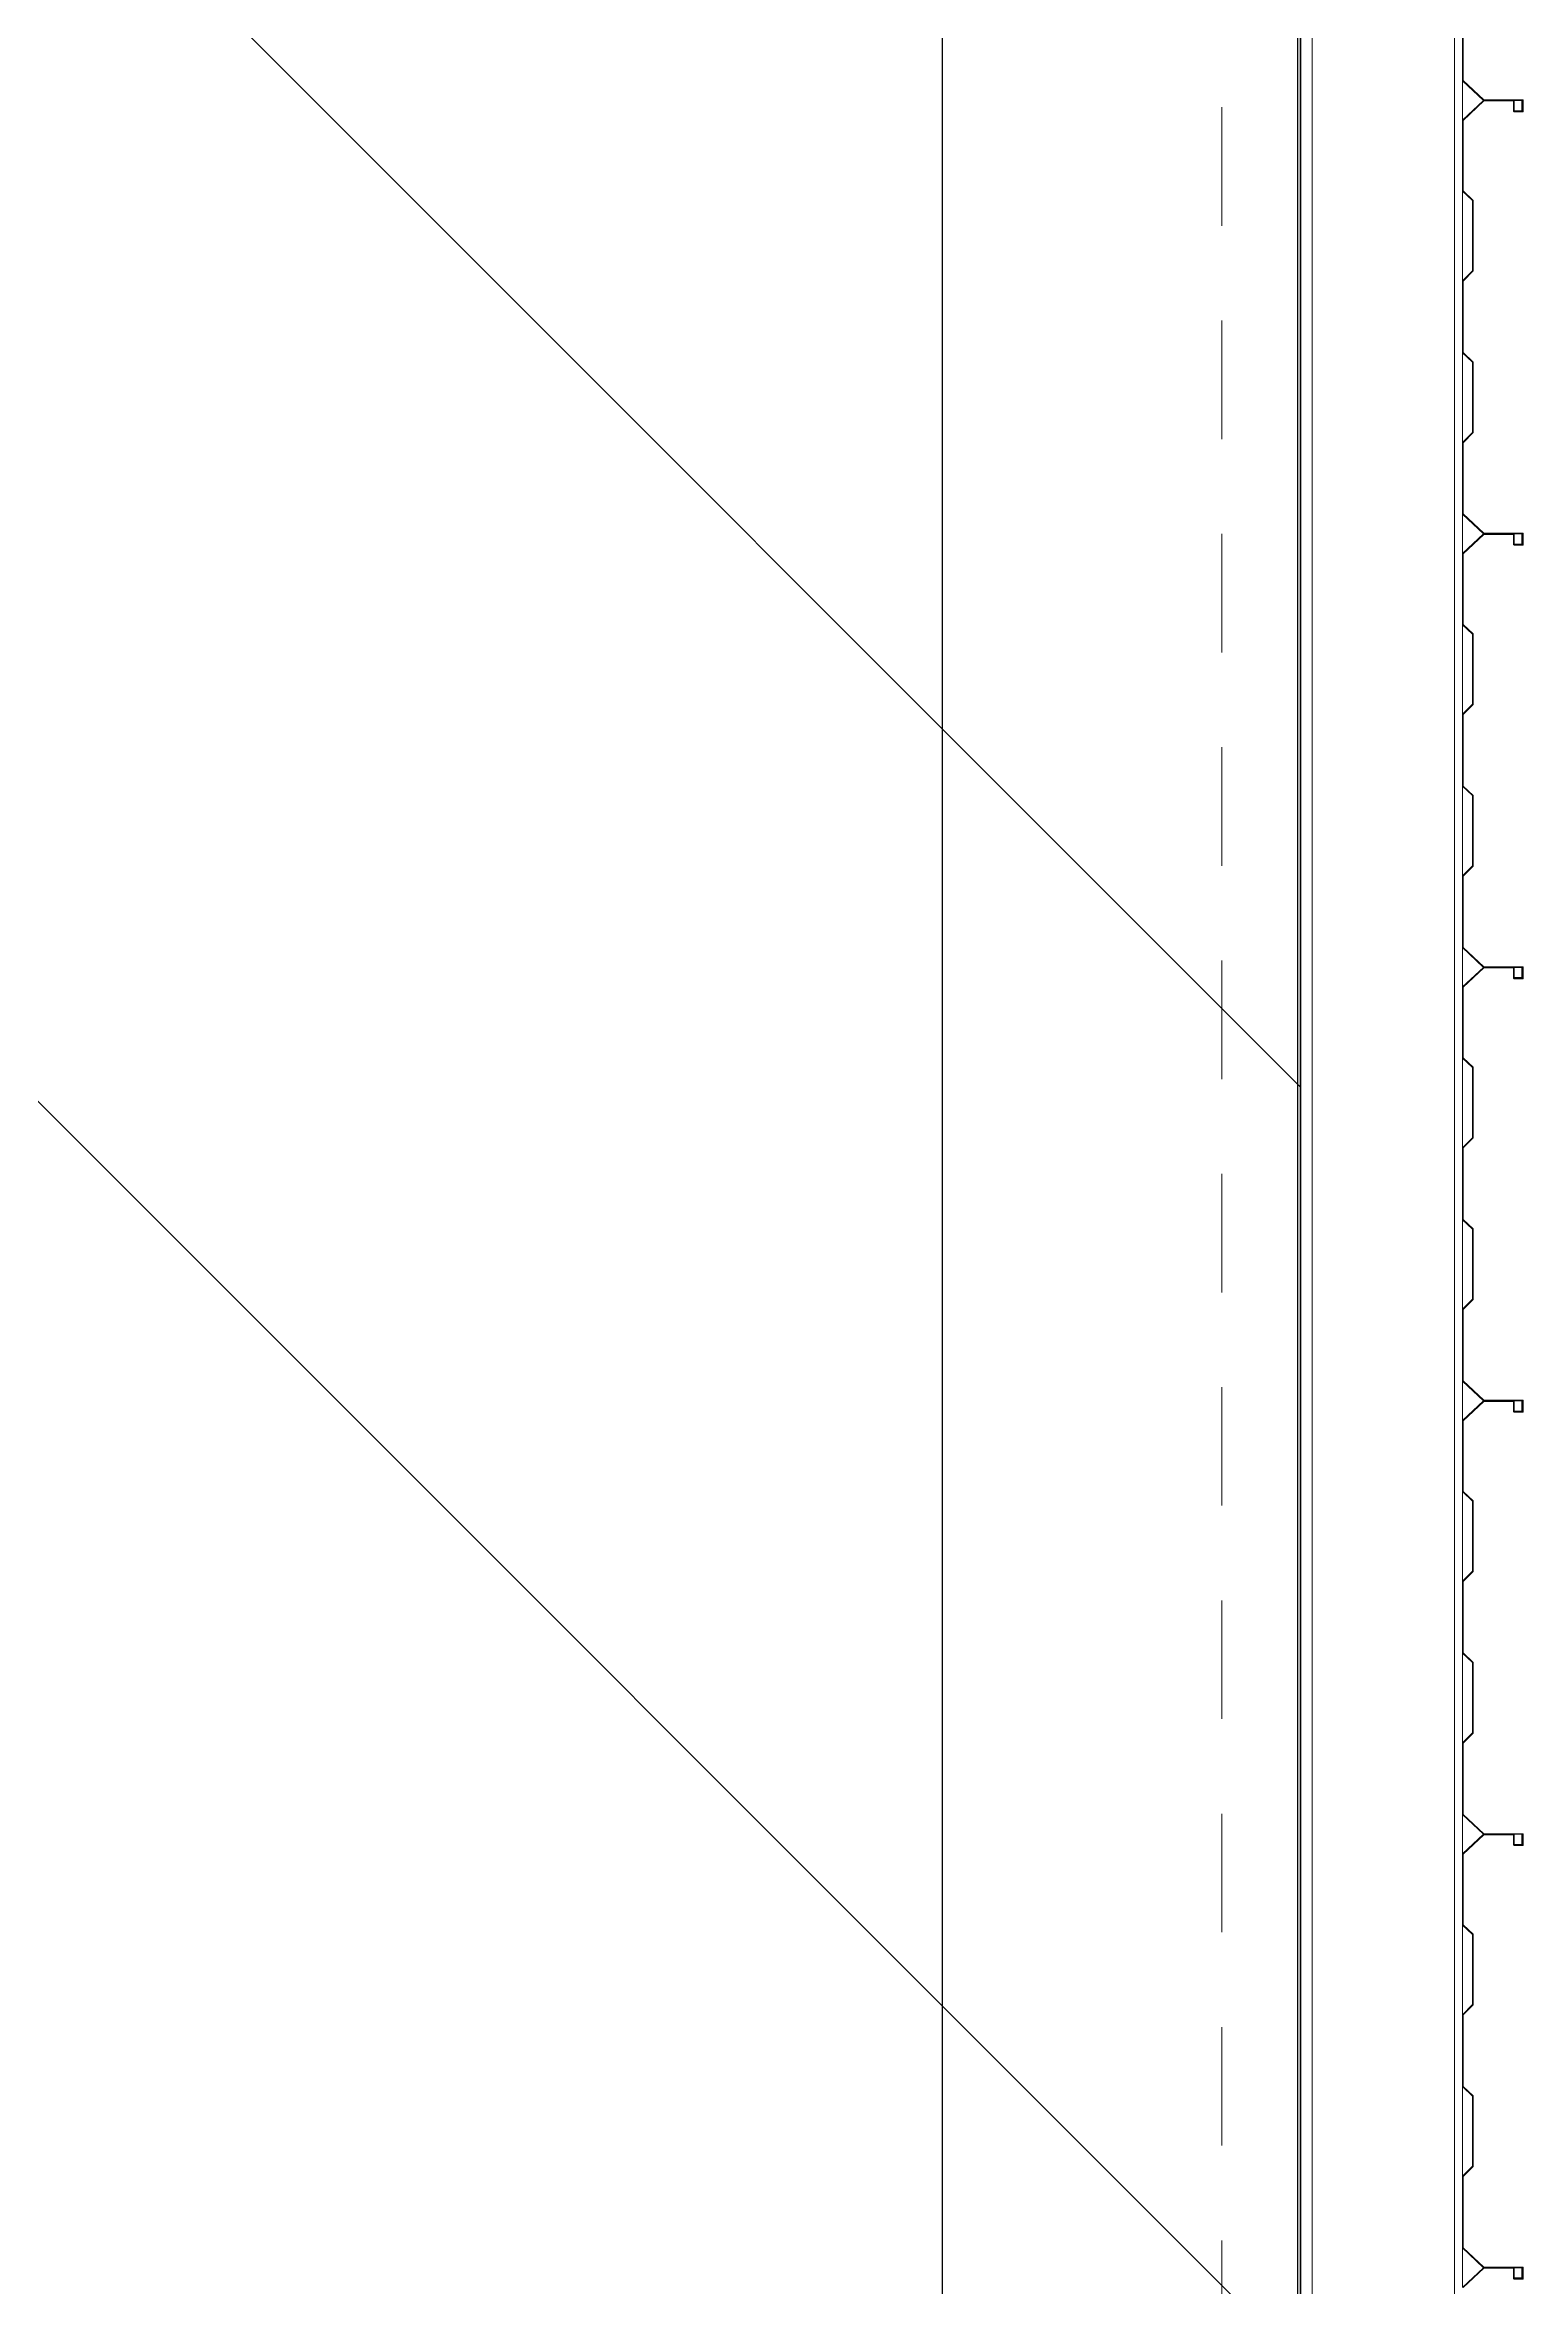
# Model space of a CAD drawing. Header units: metres. Extents: x 1.9 to 30.6, y -0.8 to 18.8.
# Drawn here: x 25.771 to 27.331, y 1.274 to 3.639 of the extents above; entities that cross this region are included whole.
import ezdxf

# ---------------------------------------------------------------- set-up
doc = ezdxf.new("R2010")
doc.units = ezdxf.units.M
doc.linetypes.add('Dash dot', pattern=[1.05, 0.5, -0.25, 0.05, -0.25])
doc.linetypes.add('Hidden', pattern=[0.2, 0.125, -0.075])
for name, color, linetype, lineweight in [('1', 7, 'Continuous', 18), ('A LARGUEROS', 7, 'Continuous', 9), ('A-EJES', 7, 'Continuous', 18), ('A-MURO', 7, 'Continuous', 25), ('A-PISO', 7, 'Continuous', 18), ('G-IMPT', 7, 'Continuous', 18)]:
    doc.layers.add(name, color=color, linetype=linetype, lineweight=lineweight)
doc.layers.add('ATR-ACHURADO', color=9, linetype='Continuous')
doc.layers.add('ATR-AREAS', color=1, linetype='Continuous')
doc.styles.add('Arial', font='arial.ttf', dxfattribs={"height": 2e-05})

# ---------------------------------------------------------------- blocks, each defined once
blk = doc.blocks.new('MontenC-Calibre14-GMI 1 - MONTEN _C_ 10_ CAL14 CON CLIPS A COLUMNA-1581828-N_P_T_')
at = {"layer": 'A LARGUEROS', "linetype": 'Hidden', "lineweight": 5}
for p, q in [((0.3886, 0.127), (0.4643, 0.127)), ((0.4643, 0.127), (0.3886, 0.127)), ((0.4643, 0.127), (0.5058, 0.127)), ((0.5058, 0.127), (0.4643, 0.127)), ((0.5058, 0.127), (0.5809, 0.127)), ((0.5809, 0.127), (0.5058, 0.127)), ((0.5809, 0.127), (0.6754, 0.127)), ((0.6754, 0.127), (0.5809, 0.127)), ((0.6754, 0.127), (0.7513, 0.127)), ((0.7513, 0.127), (0.6754, 0.127)), ((0.7513, 0.127), (0.8458, 0.127)), ((0.8458, 0.127), (0.7513, 0.127)), ((0.8458, 0.127), (0.9215, 0.127)), ((0.9215, 0.127), (0.8458, 0.127)), ((0.9215, 0.127), (0.963, 0.127)), ((0.963, 0.127), (0.9215, 0.127)), ((0.963, 0.127), (1.0381, 0.127)), ((1.0381, 0.127), (0.963, 0.127)), ((1.0381, 0.127), (1.1326, 0.127)), ((1.1326, 0.127), (1.0381, 0.127)), ((1.1326, 0.127), (1.2085, 0.127)), ((1.2085, 0.127), (1.1326, 0.127)), ((1.2085, 0.127), (1.303, 0.127)), ((1.303, 0.127), (1.2085, 0.127)), ((1.303, 0.127), (1.3787, 0.127)), ((1.3787, 0.127), (1.303, 0.127)), ((1.3787, 0.127), (1.4202, 0.127)), ((1.4202, 0.127), (1.3787, 0.127)), ((1.4202, 0.127), (1.4953, 0.127)), ((1.4953, 0.127), (1.4202, 0.127)), ((1.4953, 0.127), (1.5898, 0.127)), ((1.5898, 0.127), (1.4953, 0.127)), ((1.5898, 0.127), (1.6657, 0.127)), ((1.6657, 0.127), (1.5898, 0.127)), ((1.6657, 0.127), (1.7602, 0.127)), ((1.7602, 0.127), (1.6657, 0.127)), ((1.7602, 0.127), (1.8359, 0.127)), ((1.8359, 0.127), (1.7602, 0.127)), ((1.8359, 0.127), (1.8774, 0.127)), ((1.8774, 0.127), (1.8359, 0.127)), ((1.8774, 0.127), (1.9525, 0.127)), ((1.9525, 0.127), (1.8774, 0.127)), ((1.9525, 0.127), (2.047, 0.127)), ((2.047, 0.127), (1.9525, 0.127)), ((2.047, 0.127), (2.1229, 0.127)), ((2.1229, 0.127), (2.047, 0.127)), ((2.1229, 0.127), (2.2174, 0.127)), ((2.2174, 0.127), (2.1229, 0.127)), ((2.2174, 0.127), (2.2931, 0.127)), ((2.2931, 0.127), (2.2174, 0.127)), ((2.2931, 0.127), (2.3346, 0.127)), ((2.3346, 0.127), (2.2931, 0.127)), ((2.3346, 0.127), (2.4097, 0.127)), ((2.4097, 0.127), (2.3346, 0.127)), ((2.4097, 0.127), (2.5042, 0.127)), ((2.5042, 0.127), (2.4097, 0.127)), ((2.5042, 0.127), (2.5801, 0.127)), ((2.5801, 0.127), (2.5042, 0.127)), ((2.5801, 0.127), (2.6746, 0.127)), ((2.6746, 0.127), (2.5801, 0.127)), ((2.6746, 0.127), (2.7503, 0.127)), ((2.7503, 0.127), (2.6746, 0.127)), ((2.7503, 0.127), (2.7914, 0.127)), ((2.7914, 0.127), (2.7503, 0.127)), ((3.9923, -0.127), (-3.8607, -0.127)), ((3.9923, -0.127), (-3.8607, -0.127))]:
    blk.add_line(p, q, dxfattribs=at)
blk = doc.blocks.new('MontenC-Calibre14-GMI 1 - MONTEN _C_ 10_ CAL14 CON CLIPS A COLUMNA-V21-N_P_T_')
at = {"layer": 'A LARGUEROS', "linetype": 'Hidden', "lineweight": 5}
for p, q in [((0.3886, 0.127), (0.4643, 0.127)), ((0.4643, 0.127), (0.3886, 0.127)), ((0.4643, 0.127), (0.5058, 0.127)), ((0.5058, 0.127), (0.4643, 0.127)), ((0.5058, 0.127), (0.5809, 0.127)), ((0.5809, 0.127), (0.5058, 0.127)), ((0.5809, 0.127), (0.6754, 0.127)), ((0.6754, 0.127), (0.5809, 0.127)), ((0.6754, 0.127), (0.7513, 0.127)), ((0.7513, 0.127), (0.6754, 0.127)), ((0.7513, 0.127), (0.8458, 0.127)), ((0.8458, 0.127), (0.7513, 0.127)), ((0.8458, 0.127), (0.9215, 0.127)), ((0.9215, 0.127), (0.8458, 0.127)), ((0.9215, 0.127), (0.963, 0.127)), ((0.963, 0.127), (0.9215, 0.127)), ((0.963, 0.127), (1.0381, 0.127)), ((1.0381, 0.127), (0.963, 0.127)), ((1.0381, 0.127), (1.1326, 0.127)), ((1.1326, 0.127), (1.0381, 0.127)), ((1.1326, 0.127), (1.2085, 0.127)), ((1.2085, 0.127), (1.1326, 0.127)), ((1.2085, 0.127), (1.303, 0.127)), ((1.303, 0.127), (1.2085, 0.127)), ((1.303, 0.127), (1.3787, 0.127)), ((1.3787, 0.127), (1.303, 0.127)), ((1.3787, 0.127), (1.4202, 0.127)), ((1.4202, 0.127), (1.3787, 0.127)), ((1.4202, 0.127), (1.4953, 0.127)), ((1.4953, 0.127), (1.4202, 0.127)), ((1.4953, 0.127), (1.5898, 0.127)), ((1.5898, 0.127), (1.4953, 0.127)), ((1.5898, 0.127), (1.6657, 0.127)), ((1.6657, 0.127), (1.5898, 0.127)), ((1.6657, 0.127), (1.7602, 0.127)), ((1.7602, 0.127), (1.6657, 0.127)), ((1.7602, 0.127), (1.8359, 0.127)), ((1.8359, 0.127), (1.7602, 0.127)), ((1.8359, 0.127), (1.8774, 0.127)), ((1.8774, 0.127), (1.8359, 0.127)), ((1.8774, 0.127), (1.9525, 0.127)), ((1.9525, 0.127), (1.8774, 0.127)), ((1.9525, 0.127), (2.047, 0.127)), ((2.047, 0.127), (1.9525, 0.127)), ((2.047, 0.127), (2.1229, 0.127)), ((2.1229, 0.127), (2.047, 0.127)), ((2.1229, 0.127), (2.2174, 0.127)), ((2.2174, 0.127), (2.1229, 0.127)), ((2.2174, 0.127), (2.2931, 0.127)), ((2.2931, 0.127), (2.2174, 0.127)), ((2.2931, 0.127), (2.3346, 0.127)), ((2.3346, 0.127), (2.2931, 0.127)), ((2.3346, 0.127), (2.4097, 0.127)), ((2.4097, 0.127), (2.3346, 0.127)), ((2.4097, 0.127), (2.5042, 0.127)), ((2.5042, 0.127), (2.4097, 0.127)), ((2.5042, 0.127), (2.5801, 0.127)), ((2.5801, 0.127), (2.5042, 0.127)), ((2.5801, 0.127), (2.6746, 0.127)), ((2.6746, 0.127), (2.5801, 0.127)), ((2.6746, 0.127), (2.7503, 0.127)), ((2.7503, 0.127), (2.6746, 0.127)), ((2.7503, 0.127), (2.7914, 0.127)), ((2.7914, 0.127), (2.7503, 0.127)), ((3.9923, -0.127), (-3.8607, -0.127)), ((3.9923, -0.127), (-3.8607, -0.127))]:
    blk.add_line(p, q, dxfattribs=at)
blk = doc.blocks.new('MontenC-Calibre14-GMI 1 - MONTEN _C_ 10_ CAL14 CON CLIPS A COLUMNA-V22-N_P_T_')
at = {"layer": 'A LARGUEROS', "linetype": 'Hidden', "lineweight": 5}
for p, q in [((0.3886, 0.127), (0.4643, 0.127)), ((0.4643, 0.127), (0.3886, 0.127)), ((0.4643, 0.127), (0.5058, 0.127)), ((0.5058, 0.127), (0.4643, 0.127)), ((0.5058, 0.127), (0.5809, 0.127)), ((0.5809, 0.127), (0.5058, 0.127)), ((0.5809, 0.127), (0.6754, 0.127)), ((0.6754, 0.127), (0.5809, 0.127)), ((0.6754, 0.127), (0.7513, 0.127)), ((0.7513, 0.127), (0.6754, 0.127)), ((0.7513, 0.127), (0.8458, 0.127)), ((0.8458, 0.127), (0.7513, 0.127)), ((0.8458, 0.127), (0.9215, 0.127)), ((0.9215, 0.127), (0.8458, 0.127)), ((0.9215, 0.127), (0.963, 0.127)), ((0.963, 0.127), (0.9215, 0.127)), ((0.963, 0.127), (1.0381, 0.127)), ((1.0381, 0.127), (0.963, 0.127)), ((1.0381, 0.127), (1.1326, 0.127)), ((1.1326, 0.127), (1.0381, 0.127)), ((1.1326, 0.127), (1.2085, 0.127)), ((1.2085, 0.127), (1.1326, 0.127)), ((1.2085, 0.127), (1.303, 0.127)), ((1.303, 0.127), (1.2085, 0.127)), ((1.303, 0.127), (1.3787, 0.127)), ((1.3787, 0.127), (1.303, 0.127)), ((1.3787, 0.127), (1.4202, 0.127)), ((1.4202, 0.127), (1.3787, 0.127)), ((1.4202, 0.127), (1.4953, 0.127)), ((1.4953, 0.127), (1.4202, 0.127)), ((1.4953, 0.127), (1.5898, 0.127)), ((1.5898, 0.127), (1.4953, 0.127)), ((1.5898, 0.127), (1.6657, 0.127)), ((1.6657, 0.127), (1.5898, 0.127)), ((1.6657, 0.127), (1.7602, 0.127)), ((1.7602, 0.127), (1.6657, 0.127)), ((1.7602, 0.127), (1.8359, 0.127)), ((1.8359, 0.127), (1.7602, 0.127)), ((1.8359, 0.127), (1.8774, 0.127)), ((1.8774, 0.127), (1.8359, 0.127)), ((1.8774, 0.127), (1.9525, 0.127)), ((1.9525, 0.127), (1.8774, 0.127)), ((1.9525, 0.127), (2.047, 0.127)), ((2.047, 0.127), (1.9525, 0.127)), ((2.047, 0.127), (2.1229, 0.127)), ((2.1229, 0.127), (2.047, 0.127)), ((2.1229, 0.127), (2.2174, 0.127)), ((2.2174, 0.127), (2.1229, 0.127)), ((2.2174, 0.127), (2.2931, 0.127)), ((2.2931, 0.127), (2.2174, 0.127)), ((2.2931, 0.127), (2.3346, 0.127)), ((2.3346, 0.127), (2.2931, 0.127)), ((2.3346, 0.127), (2.4097, 0.127)), ((2.4097, 0.127), (2.3346, 0.127)), ((2.4097, 0.127), (2.5042, 0.127)), ((2.5042, 0.127), (2.4097, 0.127)), ((2.5042, 0.127), (2.5801, 0.127)), ((2.5801, 0.127), (2.5042, 0.127)), ((2.5801, 0.127), (2.6746, 0.127)), ((2.6746, 0.127), (2.5801, 0.127)), ((2.6746, 0.127), (2.7503, 0.127)), ((2.7503, 0.127), (2.6746, 0.127)), ((2.7503, 0.127), (2.7914, 0.127)), ((2.7914, 0.127), (2.7503, 0.127)), ((3.9923, -0.127), (-3.8607, -0.127)), ((3.9923, -0.127), (-3.8607, -0.127))]:
    blk.add_line(p, q, dxfattribs=at)
blk = doc.blocks.new('MontenC-Calibre14-GMI 1 - MONTEN _C_ 10_ CAL14 CON CLIPS A COLUMNA-V23-N_P_T_')
at = {"layer": 'A LARGUEROS', "linetype": 'Hidden', "lineweight": 5}
for p, q in [((0.3886, 0.127), (0.4643, 0.127)), ((0.4643, 0.127), (0.3886, 0.127)), ((0.4643, 0.127), (0.5058, 0.127)), ((0.5058, 0.127), (0.4643, 0.127)), ((0.5058, 0.127), (0.5809, 0.127)), ((0.5809, 0.127), (0.5058, 0.127)), ((0.5809, 0.127), (0.6754, 0.127)), ((0.6754, 0.127), (0.5809, 0.127)), ((0.6754, 0.127), (0.7513, 0.127)), ((0.7513, 0.127), (0.6754, 0.127)), ((0.7513, 0.127), (0.8458, 0.127)), ((0.8458, 0.127), (0.7513, 0.127)), ((0.8458, 0.127), (0.9215, 0.127)), ((0.9215, 0.127), (0.8458, 0.127)), ((0.9215, 0.127), (0.963, 0.127)), ((0.963, 0.127), (0.9215, 0.127)), ((0.963, 0.127), (1.0381, 0.127)), ((1.0381, 0.127), (0.963, 0.127)), ((1.0381, 0.127), (1.1326, 0.127)), ((1.1326, 0.127), (1.0381, 0.127)), ((1.1326, 0.127), (1.2085, 0.127)), ((1.2085, 0.127), (1.1326, 0.127)), ((1.2085, 0.127), (1.303, 0.127)), ((1.303, 0.127), (1.2085, 0.127)), ((1.303, 0.127), (1.3787, 0.127)), ((1.3787, 0.127), (1.303, 0.127)), ((1.3787, 0.127), (1.4202, 0.127)), ((1.4202, 0.127), (1.3787, 0.127)), ((1.4202, 0.127), (1.4953, 0.127)), ((1.4953, 0.127), (1.4202, 0.127)), ((1.4953, 0.127), (1.5898, 0.127)), ((1.5898, 0.127), (1.4953, 0.127)), ((1.5898, 0.127), (1.6657, 0.127)), ((1.6657, 0.127), (1.5898, 0.127)), ((1.6657, 0.127), (1.7602, 0.127)), ((1.7602, 0.127), (1.6657, 0.127)), ((1.7602, 0.127), (1.8359, 0.127)), ((1.8359, 0.127), (1.7602, 0.127)), ((1.8359, 0.127), (1.8774, 0.127)), ((1.8774, 0.127), (1.8359, 0.127)), ((1.8774, 0.127), (1.9525, 0.127)), ((1.9525, 0.127), (1.8774, 0.127)), ((1.9525, 0.127), (2.047, 0.127)), ((2.047, 0.127), (1.9525, 0.127)), ((2.047, 0.127), (2.1229, 0.127)), ((2.1229, 0.127), (2.047, 0.127)), ((2.1229, 0.127), (2.2174, 0.127)), ((2.2174, 0.127), (2.1229, 0.127)), ((2.2174, 0.127), (2.2931, 0.127)), ((2.2931, 0.127), (2.2174, 0.127)), ((2.2931, 0.127), (2.3346, 0.127)), ((2.3346, 0.127), (2.2931, 0.127)), ((2.3346, 0.127), (2.4097, 0.127)), ((2.4097, 0.127), (2.3346, 0.127)), ((2.4097, 0.127), (2.5042, 0.127)), ((2.5042, 0.127), (2.4097, 0.127)), ((2.5042, 0.127), (2.5801, 0.127)), ((2.5801, 0.127), (2.5042, 0.127)), ((2.5801, 0.127), (2.6746, 0.127)), ((2.6746, 0.127), (2.5801, 0.127)), ((2.6746, 0.127), (2.7503, 0.127)), ((2.7503, 0.127), (2.6746, 0.127)), ((2.7503, 0.127), (2.7914, 0.127)), ((2.7914, 0.127), (2.7503, 0.127)), ((3.9923, -0.127), (-3.8607, -0.127)), ((3.9923, -0.127), (-3.8607, -0.127))]:
    blk.add_line(p, q, dxfattribs=at)
blk = doc.blocks.new('MontenC-Calibre14-GMI 1 - MONTEN _C_ 10_ CAL14 CON CLIPS A COLUMNA-V24-N_P_T_')
at = {"layer": 'A LARGUEROS', "linetype": 'Hidden', "lineweight": 5}
for p, q in [((0.3886, 0.127), (0.4643, 0.127)), ((0.4643, 0.127), (0.3886, 0.127)), ((0.4643, 0.127), (0.5058, 0.127)), ((0.5058, 0.127), (0.4643, 0.127)), ((0.5058, 0.127), (0.5809, 0.127)), ((0.5809, 0.127), (0.5058, 0.127)), ((0.5809, 0.127), (0.6754, 0.127)), ((0.6754, 0.127), (0.5809, 0.127)), ((0.6754, 0.127), (0.7513, 0.127)), ((0.7513, 0.127), (0.6754, 0.127)), ((0.7513, 0.127), (0.8458, 0.127)), ((0.8458, 0.127), (0.7513, 0.127)), ((0.8458, 0.127), (0.9215, 0.127)), ((0.9215, 0.127), (0.8458, 0.127)), ((0.9215, 0.127), (0.963, 0.127)), ((0.963, 0.127), (0.9215, 0.127)), ((0.963, 0.127), (1.0381, 0.127)), ((1.0381, 0.127), (0.963, 0.127)), ((1.0381, 0.127), (1.1326, 0.127)), ((1.1326, 0.127), (1.0381, 0.127)), ((1.1326, 0.127), (1.2085, 0.127)), ((1.2085, 0.127), (1.1326, 0.127)), ((1.2085, 0.127), (1.303, 0.127)), ((1.303, 0.127), (1.2085, 0.127)), ((1.303, 0.127), (1.3787, 0.127)), ((1.3787, 0.127), (1.303, 0.127)), ((1.3787, 0.127), (1.4202, 0.127)), ((1.4202, 0.127), (1.3787, 0.127)), ((1.4202, 0.127), (1.4953, 0.127)), ((1.4953, 0.127), (1.4202, 0.127)), ((1.4953, 0.127), (1.5898, 0.127)), ((1.5898, 0.127), (1.4953, 0.127)), ((1.5898, 0.127), (1.6657, 0.127)), ((1.6657, 0.127), (1.5898, 0.127)), ((1.6657, 0.127), (1.7602, 0.127)), ((1.7602, 0.127), (1.6657, 0.127)), ((1.7602, 0.127), (1.8359, 0.127)), ((1.8359, 0.127), (1.7602, 0.127)), ((1.8359, 0.127), (1.8774, 0.127)), ((1.8774, 0.127), (1.8359, 0.127)), ((1.8774, 0.127), (1.9525, 0.127)), ((1.9525, 0.127), (1.8774, 0.127)), ((1.9525, 0.127), (2.047, 0.127)), ((2.047, 0.127), (1.9525, 0.127)), ((2.047, 0.127), (2.1229, 0.127)), ((2.1229, 0.127), (2.047, 0.127)), ((2.1229, 0.127), (2.2174, 0.127)), ((2.2174, 0.127), (2.1229, 0.127)), ((2.2174, 0.127), (2.2931, 0.127)), ((2.2931, 0.127), (2.2174, 0.127)), ((2.2931, 0.127), (2.3346, 0.127)), ((2.3346, 0.127), (2.2931, 0.127)), ((2.3346, 0.127), (2.4097, 0.127)), ((2.4097, 0.127), (2.3346, 0.127)), ((2.4097, 0.127), (2.5042, 0.127)), ((2.5042, 0.127), (2.4097, 0.127)), ((2.5042, 0.127), (2.5801, 0.127)), ((2.5801, 0.127), (2.5042, 0.127)), ((2.5801, 0.127), (2.6746, 0.127)), ((2.6746, 0.127), (2.5801, 0.127)), ((2.6746, 0.127), (2.7503, 0.127)), ((2.7503, 0.127), (2.6746, 0.127)), ((2.7503, 0.127), (2.7914, 0.127)), ((2.7914, 0.127), (2.7503, 0.127)), ((3.9923, -0.127), (-3.8607, -0.127)), ((3.9923, -0.127), (-3.8607, -0.127))]:
    blk.add_line(p, q, dxfattribs=at)
blk = doc.blocks.new('MontenC-Calibre14-GMI 1 - MONTEN _C_ 10_ CAL14 CON CLIPS A COLUMNA-V25-N_P_T_')
at = {"layer": 'A LARGUEROS', "linetype": 'Hidden', "lineweight": 5}
for p, q in [((0.3886, 0.127), (0.4643, 0.127)), ((0.4643, 0.127), (0.3886, 0.127)), ((0.4643, 0.127), (0.5058, 0.127)), ((0.5058, 0.127), (0.4643, 0.127)), ((0.5058, 0.127), (0.5809, 0.127)), ((0.5809, 0.127), (0.5058, 0.127)), ((0.5809, 0.127), (0.6754, 0.127)), ((0.6754, 0.127), (0.5809, 0.127)), ((0.6754, 0.127), (0.7513, 0.127)), ((0.7513, 0.127), (0.6754, 0.127)), ((0.7513, 0.127), (0.8458, 0.127)), ((0.8458, 0.127), (0.7513, 0.127)), ((0.8458, 0.127), (0.9215, 0.127)), ((0.9215, 0.127), (0.8458, 0.127)), ((0.9215, 0.127), (0.963, 0.127)), ((0.963, 0.127), (0.9215, 0.127)), ((0.963, 0.127), (1.0381, 0.127)), ((1.0381, 0.127), (0.963, 0.127)), ((1.0381, 0.127), (1.1326, 0.127)), ((1.1326, 0.127), (1.0381, 0.127)), ((1.1326, 0.127), (1.2085, 0.127)), ((1.2085, 0.127), (1.1326, 0.127)), ((1.2085, 0.127), (1.303, 0.127)), ((1.303, 0.127), (1.2085, 0.127)), ((1.303, 0.127), (1.3787, 0.127)), ((1.3787, 0.127), (1.303, 0.127)), ((1.3787, 0.127), (1.4202, 0.127)), ((1.4202, 0.127), (1.3787, 0.127)), ((1.4202, 0.127), (1.4953, 0.127)), ((1.4953, 0.127), (1.4202, 0.127)), ((1.4953, 0.127), (1.5898, 0.127)), ((1.5898, 0.127), (1.4953, 0.127)), ((1.5898, 0.127), (1.6657, 0.127)), ((1.6657, 0.127), (1.5898, 0.127)), ((1.6657, 0.127), (1.7602, 0.127)), ((1.7602, 0.127), (1.6657, 0.127)), ((1.7602, 0.127), (1.8359, 0.127)), ((1.8359, 0.127), (1.7602, 0.127)), ((1.8359, 0.127), (1.8774, 0.127)), ((1.8774, 0.127), (1.8359, 0.127)), ((1.8774, 0.127), (1.9525, 0.127)), ((1.9525, 0.127), (1.8774, 0.127)), ((1.9525, 0.127), (2.047, 0.127)), ((2.047, 0.127), (1.9525, 0.127)), ((2.047, 0.127), (2.1229, 0.127)), ((2.1229, 0.127), (2.047, 0.127)), ((2.1229, 0.127), (2.2174, 0.127)), ((2.2174, 0.127), (2.1229, 0.127)), ((2.2174, 0.127), (2.2931, 0.127)), ((2.2931, 0.127), (2.2174, 0.127)), ((2.2931, 0.127), (2.3346, 0.127)), ((2.3346, 0.127), (2.2931, 0.127)), ((2.3346, 0.127), (2.4097, 0.127)), ((2.4097, 0.127), (2.3346, 0.127)), ((2.4097, 0.127), (2.5042, 0.127)), ((2.5042, 0.127), (2.4097, 0.127)), ((2.5042, 0.127), (2.5801, 0.127)), ((2.5801, 0.127), (2.5042, 0.127)), ((2.5801, 0.127), (2.6746, 0.127)), ((2.6746, 0.127), (2.5801, 0.127)), ((2.6746, 0.127), (2.7503, 0.127)), ((2.7503, 0.127), (2.6746, 0.127)), ((2.7503, 0.127), (2.7914, 0.127)), ((2.7914, 0.127), (2.7503, 0.127)), ((3.9923, -0.127), (-3.8607, -0.127)), ((3.9923, -0.127), (-3.8607, -0.127))]:
    blk.add_line(p, q, dxfattribs=at)
blk = doc.blocks.new('MontenC-Calibre14-GMI 1 - MONTEN _C_ 10_ CAL14 CON CLIPS A COLUMNA-V26-N_P_T_')
at = {"layer": 'A LARGUEROS', "linetype": 'Hidden', "lineweight": 5}
for p, q in [((0.4643, 0.127), (0.3886, 0.127)), ((0.4643, 0.127), (0.5058, 0.127)), ((0.5058, 0.127), (0.4643, 0.127)), ((0.5809, 0.127), (0.5058, 0.127)), ((0.5809, 0.127), (0.6754, 0.127)), ((0.6754, 0.127), (0.5809, 0.127)), ((0.7513, 0.127), (0.6754, 0.127)), ((0.7513, 0.127), (0.8458, 0.127)), ((0.8458, 0.127), (0.7513, 0.127)), ((0.9215, 0.127), (0.8458, 0.127)), ((0.9215, 0.127), (0.963, 0.127)), ((0.963, 0.127), (0.9215, 0.127)), ((1.0381, 0.127), (0.963, 0.127)), ((1.0381, 0.127), (1.1326, 0.127)), ((1.1326, 0.127), (1.0381, 0.127)), ((1.2085, 0.127), (1.1326, 0.127)), ((1.2085, 0.127), (1.303, 0.127)), ((1.303, 0.127), (1.2085, 0.127)), ((1.3787, 0.127), (1.303, 0.127)), ((1.3787, 0.127), (1.4202, 0.127)), ((1.4202, 0.127), (1.3787, 0.127)), ((1.4953, 0.127), (1.4202, 0.127)), ((1.4953, 0.127), (1.5898, 0.127)), ((1.5898, 0.127), (1.4953, 0.127)), ((1.6657, 0.127), (1.5898, 0.127)), ((1.6657, 0.127), (1.7602, 0.127)), ((1.7602, 0.127), (1.6657, 0.127)), ((1.8359, 0.127), (1.7602, 0.127)), ((1.8359, 0.127), (1.8774, 0.127)), ((1.8774, 0.127), (1.8359, 0.127)), ((1.9525, 0.127), (1.8774, 0.127)), ((1.9525, 0.127), (2.047, 0.127)), ((2.047, 0.127), (1.9525, 0.127)), ((2.1229, 0.127), (2.047, 0.127)), ((2.1229, 0.127), (2.2174, 0.127)), ((2.2174, 0.127), (2.1229, 0.127)), ((2.2931, 0.127), (2.2174, 0.127)), ((2.2931, 0.127), (2.3346, 0.127)), ((2.3346, 0.127), (2.2931, 0.127)), ((2.4097, 0.127), (2.3346, 0.127)), ((2.4097, 0.127), (2.5042, 0.127)), ((2.5042, 0.127), (2.4097, 0.127)), ((2.5801, 0.127), (2.5042, 0.127)), ((2.5801, 0.127), (2.6746, 0.127)), ((2.6746, 0.127), (2.5801, 0.127)), ((2.7503, 0.127), (2.6746, 0.127)), ((2.7503, 0.127), (2.7914, 0.127)), ((2.7914, 0.127), (2.7503, 0.127)), ((3.9923, -0.127), (-3.8607, -0.127)), ((3.9923, -0.127), (-3.8607, -0.127))]:
    blk.add_line(p, q, dxfattribs=at)
blk = doc.blocks.new('Lamina_Laminación_KR18 - Lamina_Laminación_KR18-V80-N_P_T_')
at = {"layer": 'G-IMPT', "color": 3, "true_color": 0x00ff00, "insert": (-0.1592, -0.0244), "char_height": 0.00002, "width": 0.0000837, "attachment_point": 2, "line_spacing_factor": 0.941778, "style": 'Arial'}
blk.add_mtext('45,72', dxfattribs=at)
at = {"layer": 'G-IMPT', "color": 3, "true_color": 0x00ff00, "insert": (-0.1589, -0.0245), "char_height": 0.00002, "width": 0.0000465, "attachment_point": 2, "rotation": 90, "line_spacing_factor": 0.941778, "style": 'Arial'}
blk.add_mtext('6,4', dxfattribs=at)
blk = doc.blocks.new('Lamina_Laminación_KR18 - Lamina_Laminación_KR18-V81-N_P_T_')
at = {"layer": 'G-IMPT', "color": 3, "true_color": 0x00ff00, "insert": (-0.1592, -0.0244), "char_height": 0.00002, "width": 0.0000837, "attachment_point": 2, "line_spacing_factor": 0.941778, "style": 'Arial'}
blk.add_mtext('45,72', dxfattribs=at)
at = {"layer": 'G-IMPT', "color": 3, "true_color": 0x00ff00, "insert": (-0.1589, -0.0245), "char_height": 0.00002, "width": 0.0000465, "attachment_point": 2, "rotation": 90, "line_spacing_factor": 0.941778, "style": 'Arial'}
blk.add_mtext('6,4', dxfattribs=at)
blk = doc.blocks.new('Lamina_Laminación_KR18 - Lamina_Laminación_KR18-V82-N_P_T_')
at = {"layer": 'G-IMPT', "color": 3, "true_color": 0x00ff00, "insert": (-0.1592, -0.0244), "char_height": 0.00002, "width": 0.0000837, "attachment_point": 2, "line_spacing_factor": 0.941778, "style": 'Arial'}
blk.add_mtext('45,72', dxfattribs=at)
at = {"layer": 'G-IMPT', "color": 3, "true_color": 0x00ff00, "insert": (-0.1589, -0.0245), "char_height": 0.00002, "width": 0.0000465, "attachment_point": 2, "rotation": 90, "line_spacing_factor": 0.941778, "style": 'Arial'}
blk.add_mtext('6,4', dxfattribs=at)
blk = doc.blocks.new('Lamina_Laminación_KR18 - Lamina_Laminación_KR18-V83-N_P_T_')
at = {"layer": 'G-IMPT', "color": 3, "true_color": 0x00ff00, "insert": (-0.1592, -0.0244), "char_height": 0.00002, "width": 0.0000837, "attachment_point": 2, "line_spacing_factor": 0.941778, "style": 'Arial'}
blk.add_mtext('45,72', dxfattribs=at)
at = {"layer": 'G-IMPT', "color": 3, "true_color": 0x00ff00, "insert": (-0.1589, -0.0245), "char_height": 0.00002, "width": 0.0000465, "attachment_point": 2, "rotation": 90, "line_spacing_factor": 0.941778, "style": 'Arial'}
blk.add_mtext('6,4', dxfattribs=at)
blk = doc.blocks.new('Lamina_Laminación_KR18 - Lamina_Laminación_KR18-V84-N_P_T_')
at = {"layer": 'G-IMPT', "color": 3, "true_color": 0x00ff00, "insert": (-0.1592, -0.0244), "char_height": 0.00002, "width": 0.0000837, "attachment_point": 2, "line_spacing_factor": 0.941778, "style": 'Arial'}
blk.add_mtext('45,72', dxfattribs=at)
at = {"layer": 'G-IMPT', "color": 3, "true_color": 0x00ff00, "insert": (-0.1589, -0.0245), "char_height": 0.00002, "width": 0.0000465, "attachment_point": 2, "rotation": 90, "line_spacing_factor": 0.941778, "style": 'Arial'}
blk.add_mtext('6,4', dxfattribs=at)

msp = doc.modelspace()

# ---------------------------------------------------------------- hatches: boundary and pattern name
at = {"layer": 'ATR-ACHURADO'}
h = msp.add_hatch(dxfattribs=at)
h.set_pattern_fill('ANSI31', scale=0.3, angle=90)
h.paths.add_polyline_path([(22.056, 0), (27.096, 0), (27.096, 4), (22.056, 4)])

# ---------------------------------------------------------------- linework, layer by layer
at = {"color": 6}
for points in [[(17.016, 16), (27.0929, 16), (27.0929, 0)], [(26.7179, 16), (26.7179, 0)]]:
    msp.add_lwpolyline(points, dxfattribs=at)
at = {"layer": '1'}
for p, q in [((27.2668, 3.6772), (27.2668, 3.6015)), ((27.2675, 3.6017), (27.2675, 3.6769)), ((27.2668, 3.6015), (27.2891, 3.5807)), ((27.2893, 3.5813), (27.2675, 3.6017)), ((27.2891, 3.5807), (27.2668, 3.56)), ((27.2675, 3.5597), (27.2893, 3.5801)), ((27.3212, 3.5807), (27.2891, 3.5807)), ((27.2891, 3.5807), (27.3302, 3.5807)), ((27.3308, 3.5813), (27.2893, 3.5813)), ((27.2893, 3.5801), (27.3206, 3.5801)), ((27.3206, 3.5801), (27.3206, 3.5693)), ((27.3212, 3.5699), (27.3212, 3.5807)), ((27.3302, 3.5807), (27.3296, 3.5801)), ((27.3296, 3.5801), (27.3296, 3.5699)), ((27.3302, 3.5693), (27.3302, 3.5807)), ((27.3302, 3.5807), (27.3302, 3.5693)), ((27.3308, 3.5687), (27.3308, 3.5813)), ((27.2668, 3.56), (27.2668, 3.4849)), ((27.2675, 3.4852), (27.2675, 3.5597)), ((27.3206, 3.5693), (27.3302, 3.5693)), ((27.3302, 3.5693), (27.3206, 3.5693)), ((27.3206, 3.5693), (27.3212, 3.5687)), ((27.3296, 3.5699), (27.3212, 3.5699)), ((27.3212, 3.5687), (27.3308, 3.5687)), ((27.2668, 3.4849), (27.2775, 3.475)), ((27.2781, 3.4753), (27.2675, 3.4852)), ((27.2775, 3.475), (27.2775, 3.401)), ((27.2781, 3.4008), (27.2781, 3.4753)), ((27.2775, 3.401), (27.2668, 3.3904)), ((27.2668, 3.3904), (27.2668, 3.3145)), ((27.2675, 3.3902), (27.2781, 3.4008)), ((27.2675, 3.3147), (27.2675, 3.3902)), ((27.2668, 3.3145), (27.2775, 3.3046)), ((27.2781, 3.3048), (27.2675, 3.3147)), ((27.2775, 3.3046), (27.2775, 3.2306)), ((27.2781, 3.2303), (27.2781, 3.3048)), ((27.2775, 3.2306), (27.2668, 3.22)), ((27.2668, 3.22), (27.2668, 3.1443)), ((27.2675, 3.2197), (27.2781, 3.2303)), ((27.2675, 3.1445), (27.2675, 3.2197)), ((27.2668, 3.1443), (27.2891, 3.1235)), ((27.2891, 3.1235), (27.2668, 3.1028)), ((27.2893, 3.1241), (27.2675, 3.1445)), ((27.2675, 3.1025), (27.2893, 3.1229)), ((27.3212, 3.1235), (27.2891, 3.1235)), ((27.2891, 3.1235), (27.3302, 3.1235)), ((27.3308, 3.1241), (27.2893, 3.1241)), ((27.2893, 3.1229), (27.3206, 3.1229)), ((27.3206, 3.1229), (27.3206, 3.1121)), ((27.3212, 3.1127), (27.3212, 3.1235)), ((27.3302, 3.1235), (27.3296, 3.1229)), ((27.3296, 3.1229), (27.3296, 3.1127)), ((27.3302, 3.1121), (27.3302, 3.1235)), ((27.3302, 3.1235), (27.3302, 3.1121)), ((27.3308, 3.1115), (27.3308, 3.1241)), ((27.2668, 3.1028), (27.2668, 3.0277)), ((27.2675, 3.028), (27.2675, 3.1025)), ((27.3206, 3.1121), (27.3302, 3.1121)), ((27.3302, 3.1121), (27.3206, 3.1121)), ((27.3206, 3.1121), (27.3212, 3.1115)), ((27.3296, 3.1127), (27.3212, 3.1127)), ((27.3212, 3.1115), (27.3308, 3.1115)), ((27.2668, 3.0277), (27.2775, 3.0178)), ((27.2781, 3.0181), (27.2675, 3.028)), ((27.2775, 3.0178), (27.2775, 2.9438)), ((27.2781, 2.9436), (27.2781, 3.0181)), ((27.2775, 2.9438), (27.2668, 2.9332)), ((27.2668, 2.9332), (27.2668, 2.8573)), ((27.2675, 2.933), (27.2781, 2.9436)), ((27.2675, 2.8575), (27.2675, 2.933)), ((27.2668, 2.8573), (27.2775, 2.8474)), ((27.2781, 2.8476), (27.2675, 2.8575)), ((27.2775, 2.8474), (27.2775, 2.7734)), ((27.2781, 2.7731), (27.2781, 2.8476)), ((27.2775, 2.7734), (27.2668, 2.7628)), ((27.2675, 2.7625), (27.2781, 2.7731)), ((27.2668, 2.7628), (27.2668, 2.6871)), ((27.2675, 2.6873), (27.2675, 2.7625)), ((27.2668, 2.6871), (27.2891, 2.6663)), ((27.2893, 2.6669), (27.2675, 2.6873)), ((27.2891, 2.6663), (27.2668, 2.6456)), ((27.2675, 2.6453), (27.2893, 2.6657)), ((27.3212, 2.6663), (27.2891, 2.6663)), ((27.2891, 2.6663), (27.3302, 2.6663)), ((27.3308, 2.6669), (27.2893, 2.6669)), ((27.2893, 2.6657), (27.3206, 2.6657)), ((27.3206, 2.6657), (27.3206, 2.6549)), ((27.3206, 2.6549), (27.3302, 2.6549)), ((27.3302, 2.6549), (27.3206, 2.6549)), ((27.3206, 2.6549), (27.3212, 2.6543)), ((27.3212, 2.6555), (27.3212, 2.6663)), ((27.3296, 2.6555), (27.3212, 2.6555)), ((27.3212, 2.6543), (27.3308, 2.6543)), ((27.3302, 2.6663), (27.3296, 2.6657)), ((27.3296, 2.6657), (27.3296, 2.6555)), ((27.3302, 2.6549), (27.3302, 2.6663)), ((27.3302, 2.6663), (27.3302, 2.6549)), ((27.3308, 2.6543), (27.3308, 2.6669)), ((27.2668, 2.6456), (27.2668, 2.5705)), ((27.2675, 2.5708), (27.2675, 2.6453)), ((27.2668, 2.5705), (27.2775, 2.5606)), ((27.2781, 2.5609), (27.2675, 2.5708)), ((27.2775, 2.5606), (27.2775, 2.4866)), ((27.2781, 2.4864), (27.2781, 2.5609)), ((27.2775, 2.4866), (27.2668, 2.476)), ((27.2675, 2.4758), (27.2781, 2.4864)), ((27.2668, 2.476), (27.2668, 2.4001)), ((27.2675, 2.4003), (27.2675, 2.4758)), ((27.2668, 2.4001), (27.2775, 2.3902)), ((27.2781, 2.3904), (27.2675, 2.4003)), ((27.2775, 2.3902), (27.2775, 2.3162)), ((27.2781, 2.3159), (27.2781, 2.3904)), ((27.2775, 2.3162), (27.2668, 2.3056)), ((27.2668, 2.3056), (27.2668, 2.2299)), ((27.2675, 2.3053), (27.2781, 2.3159)), ((27.2675, 2.2301), (27.2675, 2.3053)), ((27.2668, 2.2299), (27.2891, 2.2091)), ((27.2893, 2.2097), (27.2675, 2.2301)), ((27.2891, 2.2091), (27.2668, 2.1884)), ((27.2675, 2.1881), (27.2893, 2.2085)), ((27.3212, 2.2091), (27.2891, 2.2091)), ((27.2891, 2.2091), (27.3302, 2.2091)), ((27.3308, 2.2097), (27.2893, 2.2097)), ((27.2893, 2.2085), (27.3206, 2.2085)), ((27.3206, 2.2085), (27.3206, 2.1977)), ((27.3212, 2.1983), (27.3212, 2.2091)), ((27.3302, 2.2091), (27.3296, 2.2085)), ((27.3296, 2.2085), (27.3296, 2.1983)), ((27.3302, 2.1977), (27.3302, 2.2091)), ((27.3302, 2.2091), (27.3302, 2.1977)), ((27.3308, 2.1971), (27.3308, 2.2097)), ((27.2668, 2.1884), (27.2668, 2.1133)), ((27.2675, 2.1136), (27.2675, 2.1881)), ((27.3206, 2.1977), (27.3302, 2.1977)), ((27.3302, 2.1977), (27.3206, 2.1977)), ((27.3206, 2.1977), (27.3212, 2.1971)), ((27.3296, 2.1983), (27.3212, 2.1983)), ((27.3212, 2.1971), (27.3308, 2.1971)), ((27.2668, 2.1133), (27.2775, 2.1034)), ((27.2781, 2.1037), (27.2675, 2.1136)), ((27.2775, 2.1034), (27.2775, 2.0294)), ((27.2781, 2.0292), (27.2781, 2.1037)), ((27.2775, 2.0294), (27.2668, 2.0188)), ((27.2668, 2.0188), (27.2668, 1.9429)), ((27.2675, 2.0186), (27.2781, 2.0292)), ((27.2675, 1.9431), (27.2675, 2.0186)), ((27.2668, 1.9429), (27.2775, 1.933)), ((27.2781, 1.9332), (27.2675, 1.9431)), ((27.2775, 1.933), (27.2775, 1.859)), ((27.2781, 1.8587), (27.2781, 1.9332)), ((27.2775, 1.859), (27.2668, 1.8484)), ((27.2668, 1.8484), (27.2668, 1.7727)), ((27.2675, 1.8481), (27.2781, 1.8587)), ((27.2675, 1.7729), (27.2675, 1.8481)), ((27.2668, 1.7727), (27.2891, 1.7519)), ((27.2891, 1.7519), (27.2668, 1.7312)), ((27.2893, 1.7525), (27.2675, 1.7729)), ((27.2675, 1.7309), (27.2893, 1.7513)), ((27.3212, 1.7519), (27.2891, 1.7519)), ((27.2891, 1.7519), (27.3302, 1.7519)), ((27.3308, 1.7525), (27.2893, 1.7525)), ((27.2893, 1.7513), (27.3206, 1.7513)), ((27.3206, 1.7513), (27.3206, 1.7405)), ((27.3212, 1.7411), (27.3212, 1.7519)), ((27.3302, 1.7519), (27.3296, 1.7513)), ((27.3296, 1.7513), (27.3296, 1.7411)), ((27.3302, 1.7405), (27.3302, 1.7519)), ((27.3302, 1.7519), (27.3302, 1.7405)), ((27.3308, 1.7399), (27.3308, 1.7525)), ((27.2668, 1.7312), (27.2668, 1.6561)), ((27.2675, 1.6564), (27.2675, 1.7309)), ((27.3206, 1.7405), (27.3302, 1.7405)), ((27.3302, 1.7405), (27.3206, 1.7405)), ((27.3206, 1.7405), (27.3212, 1.7399)), ((27.3296, 1.7411), (27.3212, 1.7411)), ((27.3212, 1.7399), (27.3308, 1.7399)), ((27.2668, 1.6561), (27.2775, 1.6462)), ((27.2781, 1.6465), (27.2675, 1.6564)), ((27.2775, 1.6462), (27.2775, 1.5722)), ((27.2781, 1.572), (27.2781, 1.6465)), ((27.2775, 1.5722), (27.2668, 1.5616)), ((27.2668, 1.5616), (27.2668, 1.4857)), ((27.2675, 1.5614), (27.2781, 1.572)), ((27.2675, 1.4859), (27.2675, 1.5614)), ((27.2668, 1.4857), (27.2775, 1.4758)), ((27.2781, 1.476), (27.2675, 1.4859)), ((27.2775, 1.4758), (27.2775, 1.4018)), ((27.2781, 1.4015), (27.2781, 1.476)), ((27.2775, 1.4018), (27.2668, 1.3912)), ((27.2675, 1.3909), (27.2781, 1.4015)), ((27.2668, 1.3912), (27.2668, 1.3155)), ((27.2675, 1.3157), (27.2675, 1.3909)), ((27.2668, 1.3155), (27.2891, 1.2947)), ((27.2893, 1.2953), (27.2675, 1.3157)), ((27.2891, 1.2947), (27.2668, 1.274)), ((27.2675, 1.2737), (27.2893, 1.2941)), ((27.3212, 1.2947), (27.2891, 1.2947)), ((27.2891, 1.2947), (27.3302, 1.2947)), ((27.3308, 1.2953), (27.2893, 1.2953)), ((27.2893, 1.2941), (27.3206, 1.2941)), ((27.3206, 1.2941), (27.3206, 1.2833)), ((27.3206, 1.2833), (27.3302, 1.2833)), ((27.3302, 1.2833), (27.3206, 1.2833)), ((27.3206, 1.2833), (27.3212, 1.2827)), ((27.3212, 1.2839), (27.3212, 1.2947)), ((27.3296, 1.2839), (27.3212, 1.2839)), ((27.3212, 1.2827), (27.3308, 1.2827)), ((27.3302, 1.2947), (27.3296, 1.2941)), ((27.3296, 1.2941), (27.3296, 1.2839)), ((27.3302, 1.2833), (27.3302, 1.2947)), ((27.3302, 1.2947), (27.3302, 1.2833)), ((27.3308, 1.2827), (27.3308, 1.2953))]:
    msp.add_line(p, q, dxfattribs=at)
at = {"layer": 'A-EJES', "color": 253, "linetype": 'Dash dot', "true_color": 0xaaaaaa}
msp.add_line((27.0929, 8.5575), (27.0929, -0.0741), dxfattribs=at)
at = {"layer": 'A-MURO', "color": 9, "lineweight": 18, "true_color": 0xc0c0c0}
for p, q in [((27.1083, 0.0029), (27.1083, 7.9365)), ((27.2583, 7.9365), (27.2583, 0.0635))]:
    msp.add_line(p, q, dxfattribs=at)
at = {"layer": 'A-PISO'}
for p in [(27.2668, 7.9265), (27.2668, 1.2744)]:
    msp.add_line(p, (27.2668, 2.0188), dxfattribs=at)
at = {"layer": 'ATR-AREAS', "lineweight": 35}
msp.add_lwpolyline([(22.056, 0), (27.096, 0), (27.096, 4), (22.056, 4)], close=True, dxfattribs=at)

# ---------------------------------------------------------------- block references
at = {"layer": 'A LARGUEROS', "linetype": 'Hidden', "lineweight": 5, "rotation": 269.9999999999999}
for name in ['MontenC-Calibre14-GMI 1 - MONTEN _C_ 10_ CAL14 CON CLIPS A COLUMNA-1581828-N_P_T_', 'MontenC-Calibre14-GMI 1 - MONTEN _C_ 10_ CAL14 CON CLIPS A COLUMNA-V21-N_P_T_', 'MontenC-Calibre14-GMI 1 - MONTEN _C_ 10_ CAL14 CON CLIPS A COLUMNA-V22-N_P_T_', 'MontenC-Calibre14-GMI 1 - MONTEN _C_ 10_ CAL14 CON CLIPS A COLUMNA-V23-N_P_T_', 'MontenC-Calibre14-GMI 1 - MONTEN _C_ 10_ CAL14 CON CLIPS A COLUMNA-V24-N_P_T_', 'MontenC-Calibre14-GMI 1 - MONTEN _C_ 10_ CAL14 CON CLIPS A COLUMNA-V25-N_P_T_', 'MontenC-Calibre14-GMI 1 - MONTEN _C_ 10_ CAL14 CON CLIPS A COLUMNA-V26-N_P_T_']:
    msp.add_blockref(name, (27.1398, 4.0658), dxfattribs=at)
at = {"layer": 'G-IMPT', "rotation": 269.9999999999998}
for name, p in [('Lamina_Laminación_KR18 - Lamina_Laminación_KR18-V84-N_P_T_', (27.2668, 3.3524)), ('Lamina_Laminación_KR18 - Lamina_Laminación_KR18-V83-N_P_T_', (27.2668, 2.8952)), ('Lamina_Laminación_KR18 - Lamina_Laminación_KR18-V82-N_P_T_', (27.2668, 2.438)), ('Lamina_Laminación_KR18 - Lamina_Laminación_KR18-V81-N_P_T_', (27.2668, 1.9808)), ('Lamina_Laminación_KR18 - Lamina_Laminación_KR18-V80-N_P_T_', (27.2668, 1.5236))]:
    msp.add_blockref(name, p, dxfattribs=at)

doc.saveas('drawing.dxf')
